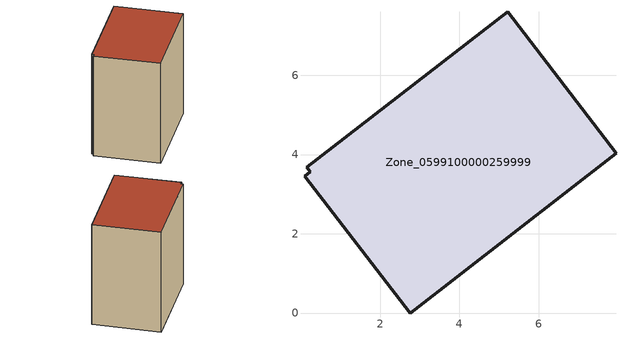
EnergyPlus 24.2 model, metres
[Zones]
Zone_0599100000259999
 floor ground (C_G): 0.09,3.45 0.24,3.57 0.15,3.68 5.22,7.6 7.95,4.03 2.76,0 z0
 wall outside (C_F): 7.95,4.03 5.22,7.6 0.15,3.68 0.24,3.57 0.09,3.45 2.76,0 7.95,4.03 z0:7.22
 roof outside (C_R): 0.24,3.57 0.09,3.45 2.76,0 7.95,4.03 5.22,7.6 0.15,3.68 z7.22
[BUILDING]
Pand.0599100000259999: North Axis=0; Terrain=City; Loads Convergence Tolerance Value=0.04; Temperature Convergence Tolerance Value=0.4; Solar Distribution=FullExterior; Maximum Number of Warmup Days=25; Minimum Number of Warmup Days=1
[Site:Location]
Rotterdam.The.Hague.AP_ZH_NLD Design_Conditions: Latitude=51.96; Longitude=4.45; Time Zone=1; Elevation=-4.5
[SITE:GROUNDTEMPERATURE:BUILDINGSURFACE]
18, 18, 18, 18, 18, 18, 18, 18, 18, 18, 18, 18
[MATERIAL] Thermal Absorptance=0.9; Solar Absorptance=0.7; Visible Absorptance=0.7
Name | Roughness | Thickness | Conductivity | Density | Specific Heat
G.TC.1946 | MediumSmooth | 0.15 | 1 | 540 | 1210
F.TC.1946 | Rough | 0.3 | 0.857143 | 1920 | 840
R.TC.1946 | MediumRough | 0.2 | 0.909091 | 1500 | 1000
[CONSTRUCTION]
C_G: G.TC.1946
C_F: F.TC.1946
C_R: R.TC.1946
[ZONE]
Zone_0599100000259999: Type=1; Multiplier=1; Ceiling Height=Autocalculate; Volume=Autocalculate; Floor Area=autocalculate; Part of Total Floor Area=Yes
[ZONEINFILTRATION:DESIGNFLOWRATE]
Infil_Zone_0599100000259999: Zone or ZoneList or Space or SpaceList=Zone_0599100000259999; Schedule=AlwaysOn; Design Flow Rate Calculation Method=Flow/Area; Flow Rate per Floor Area=0.003; Constant Term Coefficient=1; Temperature Term Coefficient=0; Velocity Term Coefficient=0; Velocity Squared Term Coefficient=0
[HVACTEMPLATE:ZONE:IDEALLOADSAIRSYSTEM]
Zone_0599100000259999: Maximum Heating Supply Air Temperature=50; Minimum Cooling Supply Air Temperature=13; Maximum Heating Supply Air Humidity Ratio=0.0156; Minimum Cooling Supply Air Humidity Ratio=0.0077; Heating Limit=NoLimit; Cooling Limit=NoLimit; Dehumidification Control Type=ConstantSensibleHeatRatio; Cooling Sensible Heat Ratio=0.7; Dehumidification Setpoint=60; Humidification Control Type=None; Humidification Setpoint=30; Outdoor Air Method=None; Outdoor Air Flow Rate per Person=0.00944; Outdoor Air Flow Rate per Zone Floor Area=0; Outdoor Air Flow Rate per Zone=0; Demand Controlled Ventilation Type=None; Outdoor Air Economizer Type=NoEconomizer; Heat Recovery Type=None; Sensible Heat Recovery Effectiveness=0.7; Latent Heat Recovery Effectiveness=0.65
[ZONECONTROL:THERMOSTAT]
ThermostatControl_Zone_0599100000259999: Zone or ZoneList=Zone_0599100000259999; Control Type Schedule=DualSetpointControlType; Control 1=Thermostat_Zone_0599100000259999; Temperature Difference Between Cutout And Setpoint=0
[THERMOSTATSETPOINT:DUALSETPOINT]
Thermostat_Zone_0599100000259999: Heating Setpoint Temperature Schedule=HeatingSetpoint_Zone_0599100000259999; Cooling Setpoint Temperature Schedule=CoolingSetpoint_Zone_0599100000259999
[SCHEDULE:COMPACT]
HeatingSetpoint_Zone_0599100000259999: Through: 12/31, For: AllDays, Until: 24:00, 21
CoolingSetpoint_Zone_0599100000259999: Through: 12/31, For: AllDays, Until: 24:00, 24
DualSetpointControlType: Through: 12/31, For: AllDays, Until: 24:00, 4
AlwaysOn: Through: 12/31, For: AllDays, Until: 24:00, 1
